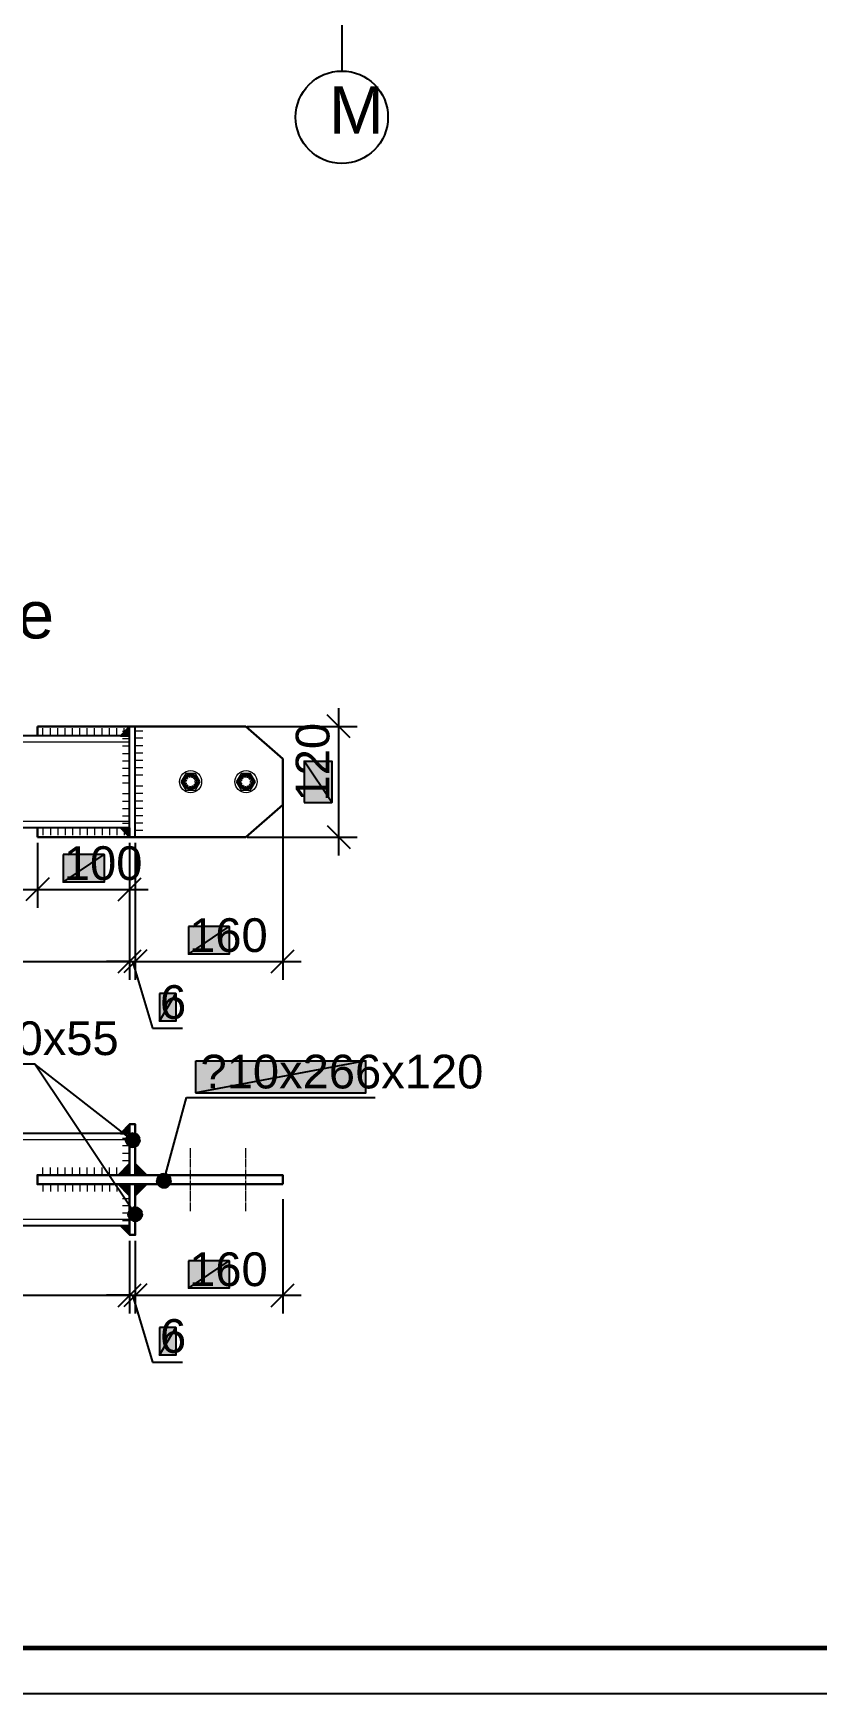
# Model space of a CAD drawing. Extents: x 8 to 21351, y 0 to 420.
# Drawn here: x 17432 to 17517, y 0.1 to 180.2 of the extents above; entities that cross this region are included whole.
import ezdxf

# ---------------------------------------------------------------- set-up
doc = ezdxf.new("R2010")
doc.units = 0
doc.styles.add('TEYPDFCAD_TEXT', font='arial.ttf')

msp = doc.modelspace()

# ---------------------------------------------------------------- hatches: boundary and pattern name
for points in [[(17442.48, 103.99), (17442.48, 105.01), (17441.49, 103.99)], [(17442.48, 94), (17442.48, 93.01), (17441.49, 94)], [(17442.48, 60.85), (17442.48, 61.85), (17441.49, 60.85)], [(17442.48, 56.35), (17442.48, 57.59), (17441.23, 56.35)], [(17443.1, 56.35), (17444.34, 56.35), (17443.1, 57.59)], [(17442.48, 55.35), (17442.48, 54.1), (17441.23, 55.35)], [(17443.1, 55.35), (17443.1, 54.1), (17444.34, 55.35)], [(17442.48, 50.84), (17442.48, 49.85), (17441.49, 50.84)]]:
    msp.add_hatch(color=7).paths.add_polyline_path(points)
at = {"true_color": 0xffffff}
h = msp.add_hatch(color=0, dxfattribs=at)
h.paths.add_polyline_path([(17461.41, 96.77), (17464.41, 96.77), (17461.41, 101.22)])
h.paths.add_polyline_path([(17464.41, 96.77), (17461.41, 101.22), (17464.41, 101.22)])
h = msp.add_hatch(color=0, dxfattribs=at)
h.paths.add_polyline_path([(17435.29, 91.1), (17435.29, 88.1), (17439.71, 91.1)])
h.paths.add_polyline_path([(17435.29, 88.1), (17439.71, 91.1), (17439.71, 88.1)])
h = msp.add_hatch(color=0, dxfattribs=at)
h.paths.add_polyline_path([(17448.87, 83.29), (17448.87, 80.29), (17453.3, 83.29)])
h.paths.add_polyline_path([(17448.87, 80.29), (17453.3, 83.29), (17453.3, 80.29)])
h = msp.add_hatch(color=0, dxfattribs=at)
h.paths.add_polyline_path([(17445.72, 76.03), (17445.72, 73.02), (17447.48, 76.03)])
h.paths.add_polyline_path([(17445.72, 73.02), (17447.48, 76.03), (17447.48, 73.02)])
h = msp.add_hatch(color=0, dxfattribs=at)
h.paths.add_polyline_path([(17449.68, 68.75), (17468.11, 68.75), (17449.68, 65.26)])
h.paths.add_polyline_path([(17468.11, 68.75), (17449.68, 65.26), (17468.11, 65.26)])
h = msp.add_hatch(color=7)
h.paths.add_polyline_path([(17442.12, 60.35), (17442.08, 60.11), (17442.84, 60.11)])
h.paths.add_polyline_path([(17442.08, 60.11), (17442.84, 60.11), (17442.12, 59.9)])
h.paths.add_polyline_path([(17442.84, 60.11), (17442.12, 59.9), (17442.23, 59.69)])
h = msp.add_hatch(color=7)
h.paths.add_polyline_path([(17442.61, 60.83), (17442.4, 60.73), (17442.84, 60.11)])
h.paths.add_polyline_path([(17442.4, 60.73), (17442.84, 60.11), (17442.23, 60.56)])
h.paths.add_polyline_path([(17442.84, 60.11), (17442.23, 60.56), (17442.12, 60.35)])
h = msp.add_hatch(color=7)
h.paths.add_polyline_path([(17442.23, 59.69), (17442.4, 59.52), (17442.84, 60.11)])
h.paths.add_polyline_path([(17442.4, 59.52), (17442.84, 60.11), (17442.61, 59.41)])
h.paths.add_polyline_path([(17442.84, 60.11), (17442.61, 59.41), (17442.84, 59.37)])
h = msp.add_hatch(color=7)
h.paths.add_polyline_path([(17443.29, 60.73), (17443.07, 60.83), (17442.84, 60.11)])
h.paths.add_polyline_path([(17443.07, 60.83), (17442.84, 60.11), (17442.84, 60.88)])
h.paths.add_polyline_path([(17442.84, 60.11), (17442.84, 60.88), (17442.61, 60.83)])
h = msp.add_hatch(color=7)
h.paths.add_polyline_path([(17443.58, 60.11), (17443.56, 60.35), (17442.84, 60.11)])
h.paths.add_polyline_path([(17443.56, 60.35), (17442.84, 60.11), (17443.46, 60.56)])
h.paths.add_polyline_path([(17442.84, 60.11), (17443.46, 60.56), (17443.29, 60.73)])
h = msp.add_hatch(color=7)
h.paths.add_polyline_path([(17442.84, 59.37), (17443.07, 59.41), (17442.84, 60.11)])
h.paths.add_polyline_path([(17443.07, 59.41), (17442.84, 60.11), (17443.29, 59.52)])
h.paths.add_polyline_path([(17442.84, 60.11), (17443.29, 59.52), (17443.46, 59.69)])
h = msp.add_hatch(color=7)
h.paths.add_polyline_path([(17443.46, 59.69), (17443.56, 59.9), (17442.84, 60.11)])
h.paths.add_polyline_path([(17443.56, 59.9), (17442.84, 60.11), (17443.58, 60.11)])
h = msp.add_hatch(color=7)
h.paths.add_polyline_path([(17445.49, 55.96), (17445.45, 55.73), (17446.21, 55.73)])
h.paths.add_polyline_path([(17445.45, 55.73), (17446.21, 55.73), (17445.49, 55.5)])
h.paths.add_polyline_path([(17446.21, 55.73), (17445.49, 55.5), (17445.59, 55.29)])
h = msp.add_hatch(color=7)
h.paths.add_polyline_path([(17445.97, 56.45), (17445.76, 56.35), (17446.21, 55.73)])
h.paths.add_polyline_path([(17445.76, 56.35), (17446.21, 55.73), (17445.59, 56.18)])
h.paths.add_polyline_path([(17446.21, 55.73), (17445.59, 56.18), (17445.49, 55.96)])
h = msp.add_hatch(color=7)
h.paths.add_polyline_path([(17446.63, 56.35), (17446.44, 56.45), (17446.21, 55.73)])
h.paths.add_polyline_path([(17446.44, 56.45), (17446.21, 55.73), (17446.21, 56.47)])
h.paths.add_polyline_path([(17446.21, 55.73), (17446.21, 56.47), (17445.97, 56.45)])
h = msp.add_hatch(color=7)
h.paths.add_polyline_path([(17446.95, 55.73), (17446.91, 55.96), (17446.21, 55.73)])
h.paths.add_polyline_path([(17446.91, 55.96), (17446.21, 55.73), (17446.8, 56.18)])
h.paths.add_polyline_path([(17446.21, 55.73), (17446.8, 56.18), (17446.63, 56.35)])
h = msp.add_hatch(color=7)
h.paths.add_polyline_path([(17445.59, 55.29), (17445.76, 55.12), (17446.21, 55.73)])
h.paths.add_polyline_path([(17445.76, 55.12), (17446.21, 55.73), (17445.97, 55.01)])
h.paths.add_polyline_path([(17446.21, 55.73), (17445.97, 55.01), (17446.21, 54.99)])
h = msp.add_hatch(color=7)
h.paths.add_polyline_path([(17446.21, 54.99), (17446.44, 55.01), (17446.21, 55.73)])
h.paths.add_polyline_path([(17446.44, 55.01), (17446.21, 55.73), (17446.63, 55.12)])
h.paths.add_polyline_path([(17446.21, 55.73), (17446.63, 55.12), (17446.8, 55.29)])
h = msp.add_hatch(color=7)
h.paths.add_polyline_path([(17446.8, 55.29), (17446.91, 55.5), (17446.21, 55.73)])
h.paths.add_polyline_path([(17446.91, 55.5), (17446.21, 55.73), (17446.95, 55.73)])
h = msp.add_hatch(color=7)
h.paths.add_polyline_path([(17442.38, 52.32), (17442.33, 52.09), (17443.1, 52.09)])
h.paths.add_polyline_path([(17442.33, 52.09), (17443.1, 52.09), (17442.38, 51.86)])
h.paths.add_polyline_path([(17443.1, 52.09), (17442.38, 51.86), (17442.48, 51.65)])
h = msp.add_hatch(color=7)
h.paths.add_polyline_path([(17442.86, 52.81), (17442.65, 52.7), (17443.1, 52.09)])
h.paths.add_polyline_path([(17442.65, 52.7), (17443.1, 52.09), (17442.48, 52.54)])
h.paths.add_polyline_path([(17443.1, 52.09), (17442.48, 52.54), (17442.38, 52.32)])
h = msp.add_hatch(color=7)
h.paths.add_polyline_path([(17443.54, 52.7), (17443.33, 52.81), (17443.1, 52.09)])
h.paths.add_polyline_path([(17443.33, 52.81), (17443.1, 52.09), (17443.1, 52.85)])
h.paths.add_polyline_path([(17443.1, 52.09), (17443.1, 52.85), (17442.86, 52.81)])
h = msp.add_hatch(color=7)
h.paths.add_polyline_path([(17443.84, 52.09), (17443.82, 52.32), (17443.1, 52.09)])
h.paths.add_polyline_path([(17443.82, 52.32), (17443.1, 52.09), (17443.69, 52.54)])
h.paths.add_polyline_path([(17443.1, 52.09), (17443.69, 52.54), (17443.54, 52.7)])
h = msp.add_hatch(color=7)
h.paths.add_polyline_path([(17442.48, 51.65), (17442.65, 51.5), (17443.1, 52.09)])
h.paths.add_polyline_path([(17442.65, 51.5), (17443.1, 52.09), (17442.86, 51.37)])
h.paths.add_polyline_path([(17443.1, 52.09), (17442.86, 51.37), (17443.1, 51.35)])
h = msp.add_hatch(color=7)
h.paths.add_polyline_path([(17443.1, 51.35), (17443.33, 51.37), (17443.1, 52.09)])
h.paths.add_polyline_path([(17443.33, 51.37), (17443.1, 52.09), (17443.54, 51.5)])
h.paths.add_polyline_path([(17443.1, 52.09), (17443.54, 51.5), (17443.69, 51.65)])
h = msp.add_hatch(color=7)
h.paths.add_polyline_path([(17443.69, 51.65), (17443.82, 51.86), (17443.1, 52.09)])
h.paths.add_polyline_path([(17443.82, 51.86), (17443.1, 52.09), (17443.84, 52.09)])
h = msp.add_hatch(color=0, dxfattribs=at)
h.paths.add_polyline_path([(17448.87, 47.05), (17448.87, 44.07), (17453.3, 47.05)])
h.paths.add_polyline_path([(17448.87, 44.07), (17453.3, 47.05), (17453.3, 44.07)])
h = msp.add_hatch(color=0, dxfattribs=at)
h.paths.add_polyline_path([(17445.72, 39.81), (17445.72, 36.81), (17447.48, 39.81)])
h.paths.add_polyline_path([(17445.72, 36.81), (17447.48, 39.81), (17447.48, 36.81)])

# ---------------------------------------------------------------- linework, layer by layer
at = {"color": 7, "lineweight": 25}
for p, q in [((17465.49, 181.06), (17465.49, 176.06)), ((17465.15, 107), (17465.15, 91)), ((17442.48, 93.01), (17442.48, 105.01)), ((17443.1, 93.01), (17443.1, 105.01)), ((17455.22, 105.01), (17467.16, 105.01)), ((17466.4, 103.76), (17463.9, 106.26)), ((17459.1, 96.88), (17459.1, 77.53)), ((17463.9, 94.26), (17466.4, 91.76)), ((17432.49, 92.37), (17432.49, 85.34)), ((17442.48, 92.37), (17442.48, 85.34)), ((17442.48, 92.37), (17442.48, 77.53)), ((17442.48, 92.37), (17442.48, 77.53)), ((17443.1, 92.37), (17443.1, 77.53)), ((17443.1, 92.37), (17443.1, 77.53)), ((17455.22, 93.01), (17467.16, 93.01)), ((17433.74, 88.58), (17431.24, 86.08)), ((17441.23, 86.08), (17443.75, 88.58)), ((17430.48, 87.33), (17444.49, 87.33)), ((17342.24, 79.52), (17444.49, 79.52)), ((17442.48, 79.52), (17439.98, 79.52)), ((17441.09, 79.52), (17461.09, 79.52)), ((17441.23, 78.27), (17443.75, 80.77)), ((17441.23, 78.27), (17443.75, 80.77)), ((17444.34, 80.77), (17441.85, 78.27)), ((17444.34, 80.77), (17441.85, 78.27)), ((17442.48, 79.52), (17443.1, 79.52)), ((17442.8, 79.52), (17444.96, 72.28)), ((17443.1, 79.52), (17445.59, 79.52)), ((17457.85, 78.27), (17460.35, 80.77)), ((17444.96, 72.28), (17448.22, 72.28)), ((17432.2, 68.37), (17414.8, 68.37)), ((17443.1, 52.09), (17432.2, 68.37)), ((17442.84, 60.11), (17432.2, 68.37)), ((17446.21, 55.73), (17448.66, 64.75)), ((17448.66, 64.75), (17469.11, 64.75)), ((17442.48, 60.85), (17395.09, 60.83)), ((17459.1, 53.72), (17459.1, 41.32)), ((17442.48, 50.84), (17395.09, 50.84)), ((17442.48, 49.21), (17442.48, 41.32)), ((17442.48, 49.21), (17442.48, 41.32)), ((17443.1, 49.21), (17443.1, 41.32)), ((17443.1, 49.21), (17443.1, 41.32)), ((17342.24, 43.31), (17444.49, 43.31)), ((17442.48, 43.31), (17439.98, 43.31)), ((17441.09, 43.31), (17461.09, 43.31)), ((17441.23, 42.06), (17443.75, 44.56)), ((17441.23, 42.06), (17443.75, 44.56)), ((17444.34, 44.56), (17441.85, 42.06)), ((17444.34, 44.56), (17441.85, 42.06)), ((17442.48, 43.31), (17443.1, 43.31)), ((17442.8, 43.31), (17444.96, 36.05)), ((17443.1, 43.31), (17445.59, 43.31)), ((17457.85, 42.06), (17460.35, 44.56)), ((17444.96, 36.05), (17448.22, 36.05))]:
    msp.add_line(p, q, dxfattribs=at)
at = {"color": 7, "lineweight": 30}
for p, q in [((17432.49, 103.99), (17432.49, 105.01)), ((17432.49, 105.01), (17455.1, 105.01)), ((17455.1, 105.01), (17459.1, 101.49)), ((17459.1, 101.49), (17459.1, 96.5)), ((17459.1, 96.5), (17455.1, 93.01)), ((17432.49, 93.01), (17432.49, 94)), ((17455.1, 93.01), (17432.49, 93.01))]:
    msp.add_line(p, q, dxfattribs=at)
at = {"color": 7, "lineweight": 5}
for p, q in [((17433.08, 103.99), (17433.08, 104.8)), ((17433.89, 103.99), (17433.89, 104.8)), ((17434.69, 103.99), (17434.69, 104.8)), ((17435.5, 103.99), (17435.5, 104.8)), ((17436.28, 103.99), (17436.28, 104.8)), ((17437.08, 103.99), (17437.08, 104.8)), ((17437.89, 103.99), (17437.89, 104.8)), ((17438.69, 103.99), (17438.69, 104.8)), ((17439.5, 103.99), (17439.5, 104.8)), ((17440.3, 103.99), (17440.3, 104.8)), ((17441.09, 103.99), (17441.09, 104.8)), ((17441.89, 103.99), (17441.89, 104.8)), ((17442.48, 98.3), (17442.48, 105.01)), ((17442.48, 98.3), (17442.48, 105.01)), ((17443.1, 99.29), (17443.1, 105.01)), ((17443.1, 104.54), (17443.9, 104.54)), ((17432.49, 103.99), (17442.48, 103.99)), ((17442.48, 104.46), (17441.7, 104.46)), ((17442.48, 104.46), (17441.7, 104.46)), ((17442.48, 103.65), (17441.7, 103.65)), ((17442.48, 103.65), (17441.7, 103.65)), ((17442.48, 102.85), (17441.7, 102.85)), ((17442.48, 102.85), (17441.7, 102.85)), ((17443.1, 103.76), (17443.9, 103.76)), ((17443.1, 102.95), (17443.9, 102.95)), ((17442.48, 102.04), (17441.7, 102.04)), ((17442.48, 102.04), (17441.7, 102.04)), ((17442.48, 101.24), (17441.7, 101.24)), ((17442.48, 101.24), (17441.7, 101.24)), ((17443.1, 102.15), (17443.9, 102.15)), ((17443.1, 101.35), (17443.9, 101.35)), ((17442.48, 100.46), (17441.7, 100.46)), ((17442.48, 100.46), (17441.7, 100.46)), ((17442.48, 99.65), (17441.7, 99.65)), ((17442.48, 99.65), (17441.7, 99.65)), ((17443.1, 100.54), (17443.9, 100.54)), ((17443.1, 99.76), (17443.9, 99.76)), ((17443.1, 93.01), (17443.1, 99.29)), ((17442.48, 98.85), (17441.7, 98.85)), ((17442.48, 98.85), (17441.7, 98.85)), ((17442.48, 97.68), (17441.7, 97.68)), ((17442.48, 97.68), (17441.7, 97.68)), ((17442.48, 93.05), (17442.48, 98.3)), ((17442.48, 93.05), (17442.48, 98.3)), ((17443.1, 98.55), (17443.9, 98.55)), ((17443.1, 97.75), (17443.9, 97.75)), ((17442.48, 96.88), (17441.7, 96.88)), ((17442.48, 96.88), (17441.7, 96.88)), ((17442.48, 96.08), (17441.7, 96.08)), ((17442.48, 96.08), (17441.7, 96.08)), ((17443.1, 96.94), (17443.9, 96.94)), ((17443.1, 96.14), (17443.9, 96.14)), ((17432.49, 94), (17442.48, 94)), ((17433.08, 94), (17433.08, 93.2)), ((17433.89, 94), (17433.89, 93.2)), ((17434.69, 94), (17434.69, 93.2)), ((17435.5, 94), (17435.5, 93.2)), ((17436.28, 94), (17436.28, 93.2)), ((17437.08, 94), (17437.08, 93.2)), ((17437.89, 94), (17437.89, 93.2)), ((17438.69, 94), (17438.69, 93.2)), ((17439.5, 94), (17439.5, 93.2)), ((17440.3, 94), (17440.3, 93.2)), ((17441.09, 94), (17441.09, 93.2)), ((17442.48, 95.27), (17441.7, 95.27)), ((17442.48, 95.27), (17441.7, 95.27)), ((17442.48, 94.47), (17441.7, 94.47)), ((17442.48, 94.47), (17441.7, 94.47)), ((17442.48, 93.68), (17441.7, 93.68)), ((17442.48, 93.68), (17441.7, 93.68)), ((17441.89, 94), (17441.89, 93.2)), ((17443.1, 95.36), (17443.9, 95.36)), ((17443.1, 94.55), (17443.9, 94.55)), ((17443.1, 93.75), (17443.9, 93.75)), ((17442.48, 56.35), (17442.48, 61.85)), ((17442.48, 61.09), (17441.7, 61.09)), ((17442.48, 60.3), (17441.7, 60.3)), ((17442.48, 59.5), (17441.7, 59.5)), ((17442.48, 58.7), (17441.7, 58.7)), ((17442.48, 57.89), (17441.7, 57.89)), ((17449.09, 58.34), (17449.09, 59.27)), ((17449.09, 58.23), (17449.09, 58.27)), ((17449.09, 57.15), (17449.09, 58.14)), ((17455.1, 58.34), (17455.1, 59.27)), ((17455.1, 58.23), (17455.1, 58.27)), ((17455.1, 57.15), (17455.1, 58.14)), ((17442.48, 56.35), (17432.49, 56.35)), ((17433.08, 56.35), (17433.08, 57.15)), ((17433.89, 56.35), (17433.89, 57.15)), ((17434.69, 56.35), (17434.69, 57.15)), ((17435.5, 56.35), (17435.5, 57.15)), ((17436.28, 56.35), (17436.28, 57.15)), ((17437.08, 56.35), (17437.08, 57.15)), ((17437.89, 56.35), (17437.89, 57.15)), ((17438.69, 56.35), (17438.69, 57.15)), ((17439.5, 56.35), (17439.5, 57.15)), ((17440.3, 56.35), (17440.3, 57.15)), ((17441.09, 56.35), (17441.09, 57.15)), ((17442.48, 57.59), (17441.23, 56.35)), ((17441.23, 56.35), (17442.48, 56.35)), ((17442.48, 56.35), (17442.48, 57.59)), ((17449.09, 57.02), (17449.09, 57.07)), ((17449.09, 55.94), (17449.09, 56.94)), ((17449.09, 55.82), (17449.09, 55.88)), ((17455.1, 57.02), (17455.1, 57.07)), ((17455.1, 55.94), (17455.1, 56.94)), ((17455.1, 55.82), (17455.1, 55.88)), ((17432.49, 55.35), (17442.48, 55.35)), ((17433.08, 55.35), (17433.08, 54.55)), ((17433.89, 55.35), (17433.89, 54.55)), ((17434.69, 55.35), (17434.69, 54.55)), ((17435.5, 55.35), (17435.5, 54.55)), ((17436.28, 55.35), (17436.28, 54.55)), ((17437.08, 55.35), (17437.08, 54.55)), ((17437.89, 55.35), (17437.89, 54.55)), ((17438.69, 55.35), (17438.69, 54.55)), ((17439.5, 55.35), (17439.5, 54.55)), ((17440.3, 55.35), (17440.3, 54.55)), ((17441.09, 55.35), (17441.09, 54.55)), ((17442.48, 55.35), (17442.48, 49.85)), ((17449.09, 54.74), (17449.09, 55.75)), ((17449.09, 54.61), (17449.09, 54.67)), ((17449.09, 53.55), (17449.09, 54.55)), ((17455.1, 54.74), (17455.1, 55.75)), ((17455.1, 54.61), (17455.1, 54.67)), ((17455.1, 53.55), (17455.1, 54.55)), ((17442.48, 53.78), (17441.7, 53.78)), ((17442.48, 53), (17441.7, 53)), ((17449.09, 53.42), (17449.09, 53.47)), ((17449.09, 52.43), (17449.09, 53.34)), ((17455.1, 53.42), (17455.1, 53.47)), ((17455.1, 52.43), (17455.1, 53.34)), ((17442.48, 52.2), (17441.7, 52.2)), ((17442.48, 51.39), (17441.7, 51.39)), ((17442.48, 50.59), (17441.7, 50.59))]:
    msp.add_line(p, q, dxfattribs=at)
at = {"lineweight": 25}
for p, q in [((17442.48, 103.99), (17395.09, 103.99)), ((17442.48, 94), (17395.09, 94)), ((17707.13, 0.08), (17287.18, 0.08))]:
    msp.add_line(p, q, dxfattribs=at)
at = {"lineweight": 20}
for p, q in [((17442.48, 103.29), (17395.09, 103.29)), ((17442.48, 94.7), (17395.09, 94.7))]:
    msp.add_line(p, q, dxfattribs=at)
at = {"color": 7, "lineweight": 9}
for p, q in [((17448.49, 99.06), (17448.49, 99.02)), ((17448.49, 99.06), (17448.49, 99.02)), ((17448.49, 99.06), (17448.49, 99.02)), ((17448.56, 99.25), (17448.51, 99.17)), ((17448.56, 99.25), (17448.51, 99.17)), ((17448.56, 99.25), (17448.51, 99.17)), ((17448.6, 99.34), (17448.56, 99.25)), ((17448.6, 99.34), (17448.56, 99.25)), ((17448.6, 99.34), (17448.56, 99.25)), ((17448.6, 99.12), (17448.58, 99.02)), ((17448.6, 99.12), (17448.58, 99.02)), ((17448.6, 99.12), (17448.58, 99.02)), ((17448.64, 99.21), (17448.6, 99.12)), ((17448.64, 99.21), (17448.6, 99.12)), ((17448.64, 99.21), (17448.6, 99.12)), ((17448.68, 99.44), (17448.66, 99.42)), ((17448.68, 99.44), (17448.66, 99.42)), ((17448.68, 99.44), (17448.66, 99.42)), ((17448.77, 99.5), (17448.68, 99.44)), ((17448.77, 99.5), (17448.68, 99.44)), ((17448.77, 99.5), (17448.68, 99.44)), ((17448.75, 99.36), (17448.68, 99.29)), ((17448.75, 99.36), (17448.68, 99.29)), ((17448.75, 99.36), (17448.68, 99.29)), ((17448.81, 99.42), (17448.75, 99.36)), ((17448.81, 99.42), (17448.75, 99.36)), ((17448.81, 99.42), (17448.75, 99.36)), ((17448.81, 99.53), (17448.77, 99.5)), ((17448.81, 99.53), (17448.77, 99.5)), ((17448.81, 99.53), (17448.77, 99.5)), ((17448.98, 99.59), (17448.9, 99.57)), ((17448.98, 99.59), (17448.9, 99.57)), ((17448.98, 99.59), (17448.9, 99.57)), ((17449, 99.5), (17448.9, 99.46)), ((17449, 99.5), (17448.9, 99.46)), ((17449, 99.5), (17448.9, 99.46)), ((17449.09, 99.59), (17448.98, 99.59)), ((17449.09, 99.59), (17448.98, 99.59)), ((17449.09, 99.59), (17448.98, 99.59)), ((17449.09, 99.5), (17449, 99.5)), ((17449.09, 99.5), (17449, 99.5)), ((17449.09, 99.5), (17449, 99.5)), ((17449.21, 99.59), (17449.19, 99.59)), ((17449.21, 99.59), (17449.19, 99.59)), ((17449.21, 99.59), (17449.19, 99.59)), ((17449.28, 99.46), (17449.19, 99.5)), ((17449.28, 99.46), (17449.19, 99.5)), ((17449.28, 99.46), (17449.19, 99.5)), ((17449.32, 99.55), (17449.21, 99.59)), ((17449.32, 99.55), (17449.21, 99.59)), ((17449.32, 99.55), (17449.21, 99.59)), ((17449.36, 99.42), (17449.28, 99.46)), ((17449.36, 99.42), (17449.28, 99.46)), ((17449.36, 99.42), (17449.28, 99.46)), ((17449.36, 99.53), (17449.32, 99.55)), ((17449.36, 99.53), (17449.32, 99.55)), ((17449.36, 99.53), (17449.32, 99.55)), ((17449.51, 99.44), (17449.45, 99.48)), ((17449.51, 99.44), (17449.45, 99.48)), ((17449.51, 99.44), (17449.45, 99.48)), ((17449.45, 99.36), (17449.45, 99.38)), ((17449.45, 99.36), (17449.45, 99.38)), ((17449.45, 99.36), (17449.45, 99.38)), ((17449.51, 99.29), (17449.45, 99.36)), ((17449.51, 99.29), (17449.45, 99.36)), ((17449.51, 99.29), (17449.45, 99.36)), ((17449.57, 99.36), (17449.51, 99.44)), ((17449.57, 99.36), (17449.51, 99.44)), ((17449.57, 99.36), (17449.51, 99.44)), ((17449.55, 99.21), (17449.51, 99.29)), ((17449.55, 99.21), (17449.51, 99.29)), ((17449.55, 99.21), (17449.51, 99.29)), ((17449.57, 99.34), (17449.57, 99.36)), ((17449.57, 99.34), (17449.57, 99.36)), ((17449.57, 99.34), (17449.57, 99.36)), ((17449.59, 99.12), (17449.57, 99.12)), ((17449.59, 99.12), (17449.57, 99.12)), ((17449.59, 99.12), (17449.57, 99.12)), ((17449.59, 99.02), (17449.59, 99.12)), ((17449.59, 99.02), (17449.59, 99.12)), ((17449.59, 99.02), (17449.59, 99.12)), ((17449.68, 99.14), (17449.64, 99.25)), ((17449.68, 99.14), (17449.64, 99.25)), ((17449.68, 99.14), (17449.64, 99.25)), ((17449.68, 99.08), (17449.68, 99.14)), ((17449.68, 99.08), (17449.68, 99.14)), ((17449.68, 99.08), (17449.68, 99.14)), ((17454.5, 99.06), (17454.48, 99.02)), ((17454.5, 99.06), (17454.48, 99.02)), ((17454.5, 99.06), (17454.48, 99.02)), ((17454.55, 99.25), (17454.53, 99.17)), ((17454.55, 99.25), (17454.53, 99.17)), ((17454.55, 99.25), (17454.53, 99.17)), ((17454.59, 99.34), (17454.55, 99.25)), ((17454.59, 99.34), (17454.55, 99.25)), ((17454.59, 99.34), (17454.55, 99.25)), ((17454.61, 99.12), (17454.59, 99.02)), ((17454.61, 99.12), (17454.59, 99.02)), ((17454.61, 99.12), (17454.59, 99.02)), ((17454.63, 99.21), (17454.61, 99.12)), ((17454.63, 99.21), (17454.61, 99.12)), ((17454.63, 99.21), (17454.61, 99.12)), ((17454.67, 99.44), (17454.65, 99.42)), ((17454.67, 99.44), (17454.65, 99.42)), ((17454.67, 99.44), (17454.65, 99.42)), ((17454.76, 99.5), (17454.67, 99.44)), ((17454.76, 99.5), (17454.67, 99.44)), ((17454.76, 99.5), (17454.67, 99.44)), ((17454.74, 99.36), (17454.67, 99.29)), ((17454.74, 99.36), (17454.67, 99.29)), ((17454.74, 99.36), (17454.67, 99.29)), ((17454.82, 99.42), (17454.74, 99.36)), ((17454.82, 99.42), (17454.74, 99.36)), ((17454.82, 99.42), (17454.74, 99.36)), ((17454.82, 99.53), (17454.76, 99.5)), ((17454.82, 99.53), (17454.76, 99.5)), ((17454.82, 99.53), (17454.76, 99.5)), ((17454.97, 99.59), (17454.91, 99.57)), ((17454.97, 99.59), (17454.91, 99.57)), ((17454.97, 99.59), (17454.91, 99.57)), ((17454.99, 99.5), (17454.91, 99.46)), ((17454.99, 99.5), (17454.91, 99.46)), ((17454.99, 99.5), (17454.91, 99.46)), ((17455.1, 99.59), (17454.97, 99.59)), ((17455.1, 99.59), (17454.97, 99.59)), ((17455.1, 99.59), (17454.97, 99.59)), ((17455.1, 99.5), (17454.99, 99.5)), ((17455.1, 99.5), (17454.99, 99.5)), ((17455.1, 99.5), (17454.99, 99.5)), ((17455.2, 99.59), (17455.18, 99.59)), ((17455.2, 99.59), (17455.18, 99.59)), ((17455.2, 99.59), (17455.18, 99.59)), ((17455.29, 99.46), (17455.18, 99.5)), ((17455.29, 99.46), (17455.18, 99.5)), ((17455.29, 99.46), (17455.18, 99.5)), ((17455.31, 99.55), (17455.2, 99.59)), ((17455.31, 99.55), (17455.2, 99.59)), ((17455.31, 99.55), (17455.2, 99.59)), ((17455.37, 99.42), (17455.29, 99.46)), ((17455.37, 99.42), (17455.29, 99.46)), ((17455.37, 99.42), (17455.29, 99.46)), ((17455.37, 99.53), (17455.31, 99.55)), ((17455.37, 99.53), (17455.31, 99.55)), ((17455.37, 99.53), (17455.31, 99.55)), ((17455.44, 99.36), (17455.44, 99.38)), ((17455.44, 99.36), (17455.44, 99.38)), ((17455.44, 99.36), (17455.44, 99.38)), ((17455.5, 99.29), (17455.44, 99.36)), ((17455.5, 99.29), (17455.44, 99.36)), ((17455.5, 99.29), (17455.44, 99.36)), ((17455.5, 99.44), (17455.46, 99.48)), ((17455.5, 99.44), (17455.46, 99.48)), ((17455.5, 99.44), (17455.46, 99.48)), ((17455.58, 99.36), (17455.5, 99.44)), ((17455.58, 99.36), (17455.5, 99.44)), ((17455.58, 99.36), (17455.5, 99.44)), ((17455.54, 99.21), (17455.5, 99.29)), ((17455.54, 99.21), (17455.5, 99.29)), ((17455.54, 99.21), (17455.5, 99.29)), ((17455.58, 99.34), (17455.58, 99.36)), ((17455.58, 99.34), (17455.58, 99.36)), ((17455.58, 99.34), (17455.58, 99.36)), ((17455.61, 99.02), (17455.58, 99.12)), ((17455.61, 99.02), (17455.58, 99.12)), ((17455.61, 99.02), (17455.58, 99.12)), ((17455.65, 99.25), (17455.63, 99.25)), ((17455.65, 99.25), (17455.63, 99.25)), ((17455.65, 99.25), (17455.63, 99.25)), ((17455.67, 99.14), (17455.65, 99.25)), ((17455.67, 99.14), (17455.65, 99.25)), ((17455.67, 99.14), (17455.65, 99.25)), ((17455.69, 99.08), (17455.67, 99.14)), ((17455.69, 99.08), (17455.67, 99.14)), ((17455.69, 99.08), (17455.67, 99.14)), ((17448.49, 99.02), (17448.49, 98.91)), ((17448.49, 99.02), (17448.49, 98.91)), ((17448.49, 99.02), (17448.49, 98.91)), ((17448.49, 98.91), (17448.51, 98.87)), ((17448.49, 98.91), (17448.51, 98.87)), ((17448.49, 98.91), (17448.51, 98.87)), ((17448.54, 98.78), (17448.58, 98.7)), ((17448.54, 98.78), (17448.58, 98.7)), ((17448.54, 98.78), (17448.58, 98.7)), ((17448.58, 98.7), (17448.62, 98.62)), ((17448.58, 98.7), (17448.62, 98.62)), ((17448.58, 98.7), (17448.62, 98.62)), ((17448.6, 98.93), (17448.62, 98.83)), ((17448.6, 98.93), (17448.62, 98.83)), ((17448.6, 98.93), (17448.62, 98.83)), ((17448.62, 98.83), (17448.66, 98.74)), ((17448.62, 98.83), (17448.66, 98.74)), ((17448.62, 98.83), (17448.66, 98.74)), ((17448.71, 98.66), (17448.79, 98.59)), ((17448.71, 98.66), (17448.79, 98.59)), ((17448.71, 98.66), (17448.79, 98.59)), ((17448.71, 98.55), (17448.73, 98.53)), ((17448.71, 98.55), (17448.73, 98.53)), ((17448.71, 98.55), (17448.73, 98.53)), ((17448.73, 98.53), (17448.81, 98.47)), ((17448.73, 98.53), (17448.81, 98.47)), ((17448.73, 98.53), (17448.81, 98.47)), ((17448.79, 98.59), (17448.85, 98.55)), ((17448.79, 98.59), (17448.85, 98.55)), ((17448.79, 98.59), (17448.85, 98.55)), ((17448.81, 98.47), (17448.85, 98.45)), ((17448.81, 98.47), (17448.85, 98.45)), ((17448.81, 98.47), (17448.85, 98.45)), ((17448.96, 98.51), (17449.04, 98.49)), ((17448.96, 98.51), (17449.04, 98.49)), ((17448.96, 98.51), (17449.04, 98.49)), ((17448.96, 98.42), (17449.04, 98.4)), ((17448.96, 98.42), (17449.04, 98.4)), ((17448.96, 98.42), (17449.04, 98.4)), ((17449.04, 98.49), (17449.15, 98.49)), ((17449.04, 98.49), (17449.15, 98.49)), ((17449.04, 98.49), (17449.15, 98.49)), ((17449.04, 98.4), (17449.15, 98.4)), ((17449.04, 98.4), (17449.15, 98.4)), ((17449.04, 98.4), (17449.15, 98.4)), ((17449.23, 98.51), (17449.32, 98.55)), ((17449.23, 98.51), (17449.32, 98.55)), ((17449.23, 98.51), (17449.32, 98.55)), ((17449.23, 98.42), (17449.26, 98.42)), ((17449.23, 98.42), (17449.26, 98.42)), ((17449.23, 98.42), (17449.26, 98.42)), ((17449.26, 98.42), (17449.36, 98.47)), ((17449.26, 98.42), (17449.36, 98.47)), ((17449.26, 98.42), (17449.36, 98.47)), ((17449.32, 98.55), (17449.4, 98.59)), ((17449.32, 98.55), (17449.4, 98.59)), ((17449.32, 98.55), (17449.4, 98.59)), ((17449.36, 98.47), (17449.42, 98.49)), ((17449.36, 98.47), (17449.42, 98.49)), ((17449.36, 98.47), (17449.42, 98.49)), ((17449.47, 98.68), (17449.53, 98.74)), ((17449.47, 98.68), (17449.53, 98.74)), ((17449.47, 98.68), (17449.53, 98.74)), ((17449.49, 98.55), (17449.55, 98.62)), ((17449.49, 98.55), (17449.55, 98.62)), ((17449.49, 98.55), (17449.55, 98.62)), ((17449.53, 98.74), (17449.57, 98.83)), ((17449.53, 98.74), (17449.57, 98.83)), ((17449.53, 98.74), (17449.57, 98.83)), ((17449.55, 98.62), (17449.62, 98.7)), ((17449.55, 98.62), (17449.62, 98.7)), ((17449.55, 98.62), (17449.62, 98.7)), ((17449.59, 98.93), (17449.59, 99.02)), ((17449.59, 98.93), (17449.59, 99.02)), ((17449.59, 98.93), (17449.59, 99.02)), ((17449.66, 98.81), (17449.68, 98.91)), ((17449.66, 98.81), (17449.68, 98.91)), ((17449.66, 98.81), (17449.68, 98.91)), ((17449.66, 98.78), (17449.66, 98.81)), ((17449.66, 98.78), (17449.66, 98.81)), ((17449.66, 98.78), (17449.66, 98.81)), ((17449.68, 98.91), (17449.7, 98.98)), ((17449.68, 98.91), (17449.7, 98.98)), ((17449.68, 98.91), (17449.7, 98.98)), ((17454.48, 99.02), (17454.5, 98.91)), ((17454.48, 99.02), (17454.5, 98.91)), ((17454.48, 99.02), (17454.5, 98.91)), ((17454.5, 98.91), (17454.5, 98.87)), ((17454.5, 98.91), (17454.5, 98.87)), ((17454.5, 98.91), (17454.5, 98.87)), ((17454.53, 98.78), (17454.57, 98.7)), ((17454.53, 98.78), (17454.57, 98.7)), ((17454.53, 98.78), (17454.57, 98.7)), ((17454.57, 98.7), (17454.63, 98.62)), ((17454.57, 98.7), (17454.63, 98.62)), ((17454.57, 98.7), (17454.63, 98.62)), ((17454.59, 98.93), (17454.61, 98.83)), ((17454.59, 98.93), (17454.61, 98.83)), ((17454.59, 98.93), (17454.61, 98.83)), ((17454.61, 98.83), (17454.65, 98.74)), ((17454.61, 98.83), (17454.65, 98.74)), ((17454.61, 98.83), (17454.65, 98.74)), ((17454.7, 98.55), (17454.72, 98.53)), ((17454.7, 98.55), (17454.72, 98.53)), ((17454.7, 98.55), (17454.72, 98.53)), ((17454.72, 98.66), (17454.78, 98.59)), ((17454.72, 98.66), (17454.78, 98.59)), ((17454.72, 98.66), (17454.78, 98.59)), ((17454.72, 98.53), (17454.82, 98.47)), ((17454.72, 98.53), (17454.82, 98.47)), ((17454.72, 98.53), (17454.82, 98.47)), ((17454.78, 98.59), (17454.86, 98.55)), ((17454.78, 98.59), (17454.86, 98.55)), ((17454.78, 98.59), (17454.86, 98.55)), ((17454.82, 98.47), (17454.86, 98.45)), ((17454.82, 98.47), (17454.86, 98.45)), ((17454.82, 98.47), (17454.86, 98.45)), ((17454.95, 98.51), (17455.06, 98.49)), ((17454.95, 98.51), (17455.06, 98.49)), ((17454.95, 98.51), (17455.06, 98.49)), ((17454.95, 98.42), (17455.03, 98.4)), ((17454.95, 98.42), (17455.03, 98.4)), ((17454.95, 98.42), (17455.03, 98.4)), ((17455.03, 98.4), (17455.14, 98.4)), ((17455.03, 98.4), (17455.14, 98.4)), ((17455.03, 98.4), (17455.14, 98.4)), ((17455.06, 98.49), (17455.14, 98.49)), ((17455.06, 98.49), (17455.14, 98.49)), ((17455.06, 98.49), (17455.14, 98.49)), ((17455.25, 98.51), (17455.33, 98.55)), ((17455.25, 98.51), (17455.33, 98.55)), ((17455.25, 98.51), (17455.33, 98.55)), ((17455.25, 98.42), (17455.27, 98.42)), ((17455.25, 98.42), (17455.27, 98.42)), ((17455.25, 98.42), (17455.27, 98.42)), ((17455.27, 98.42), (17455.37, 98.47)), ((17455.27, 98.42), (17455.37, 98.47)), ((17455.27, 98.42), (17455.37, 98.47)), ((17455.33, 98.55), (17455.41, 98.59)), ((17455.33, 98.55), (17455.41, 98.59)), ((17455.33, 98.55), (17455.41, 98.59)), ((17455.37, 98.47), (17455.41, 98.49)), ((17455.37, 98.47), (17455.41, 98.49)), ((17455.37, 98.47), (17455.41, 98.49)), ((17455.48, 98.68), (17455.52, 98.74)), ((17455.48, 98.68), (17455.52, 98.74)), ((17455.48, 98.68), (17455.52, 98.74)), ((17455.5, 98.55), (17455.54, 98.62)), ((17455.5, 98.55), (17455.54, 98.62)), ((17455.5, 98.55), (17455.54, 98.62)), ((17455.52, 98.74), (17455.56, 98.83)), ((17455.52, 98.74), (17455.56, 98.83)), ((17455.52, 98.74), (17455.56, 98.83)), ((17455.54, 98.62), (17455.61, 98.7)), ((17455.54, 98.62), (17455.61, 98.7)), ((17455.54, 98.62), (17455.61, 98.7)), ((17455.58, 98.93), (17455.61, 99.02)), ((17455.58, 98.93), (17455.61, 99.02)), ((17455.58, 98.93), (17455.61, 99.02)), ((17455.65, 98.78), (17455.67, 98.81)), ((17455.65, 98.78), (17455.67, 98.81)), ((17455.65, 98.78), (17455.67, 98.81)), ((17455.67, 98.81), (17455.69, 98.91)), ((17455.67, 98.81), (17455.69, 98.91)), ((17455.67, 98.81), (17455.69, 98.91)), ((17455.69, 98.91), (17455.69, 98.98)), ((17455.69, 98.91), (17455.69, 98.98)), ((17455.69, 98.91), (17455.69, 98.98))]:
    msp.add_line(p, q, dxfattribs=at)
at = {"color": 0, "lineweight": 0, "true_color": 0xffffff}
msp.add_line((17449.68, 65.26), (17468.11, 65.26), dxfattribs=at)
at = {"color": 7, "lineweight": 20}
for p, q in [((17442.48, 60.16), (17395.09, 60.16)), ((17442.48, 51.54), (17395.09, 51.54))]:
    msp.add_line(p, q, dxfattribs=at)
at = {"lineweight": 60}
msp.add_lwpolyline([(17307.18, 5.08), (17702.18, 5.08), (17702.18, 292.06), (17307.18, 292.06)], close=True, dxfattribs=at)
at = {"color": 7}
for points in [[(17442.48, 103.99), (17442.48, 105.01), (17441.49, 103.99)], [(17442.48, 94), (17442.48, 93.01), (17441.49, 94)], [(17442.48, 60.85), (17442.48, 61.85), (17441.49, 60.85)], [(17442.12, 60.35), (17442.08, 60.11), (17442.84, 60.11)], [(17442.08, 60.11), (17442.84, 60.11), (17442.12, 59.9)], [(17442.84, 60.11), (17442.23, 60.56), (17442.12, 60.35)], [(17442.84, 60.11), (17442.12, 59.9), (17442.23, 59.69)], [(17442.4, 60.73), (17442.84, 60.11), (17442.23, 60.56)], [(17442.23, 59.69), (17442.4, 59.52), (17442.84, 60.11)], [(17442.61, 60.83), (17442.4, 60.73), (17442.84, 60.11)], [(17442.4, 59.52), (17442.84, 60.11), (17442.61, 59.41)], [(17442.84, 60.11), (17442.84, 60.88), (17442.61, 60.83)], [(17442.84, 60.11), (17442.61, 59.41), (17442.84, 59.37)], [(17443.07, 60.83), (17442.84, 60.11), (17442.84, 60.88)], [(17443.29, 60.73), (17443.07, 60.83), (17442.84, 60.11)], [(17442.84, 60.11), (17443.46, 60.56), (17443.29, 60.73)], [(17443.56, 60.35), (17442.84, 60.11), (17443.46, 60.56)], [(17443.58, 60.11), (17443.56, 60.35), (17442.84, 60.11)], [(17442.84, 59.37), (17443.07, 59.41), (17442.84, 60.11)], [(17443.07, 59.41), (17442.84, 60.11), (17443.29, 59.52)], [(17442.84, 60.11), (17443.29, 59.52), (17443.46, 59.69)], [(17443.46, 59.69), (17443.56, 59.9), (17442.84, 60.11)], [(17443.56, 59.9), (17442.84, 60.11), (17443.58, 60.11)], [(17442.48, 56.35), (17442.48, 57.59), (17441.23, 56.35)], [(17443.1, 56.35), (17444.34, 56.35), (17443.1, 57.59)], [(17445.49, 55.96), (17445.45, 55.73), (17446.21, 55.73)], [(17446.21, 55.73), (17445.59, 56.18), (17445.49, 55.96)], [(17445.76, 56.35), (17446.21, 55.73), (17445.59, 56.18)], [(17445.97, 56.45), (17445.76, 56.35), (17446.21, 55.73)], [(17446.21, 55.73), (17446.21, 56.47), (17445.97, 56.45)], [(17446.44, 56.45), (17446.21, 55.73), (17446.21, 56.47)], [(17446.63, 56.35), (17446.44, 56.45), (17446.21, 55.73)], [(17446.21, 55.73), (17446.8, 56.18), (17446.63, 56.35)], [(17446.91, 55.96), (17446.21, 55.73), (17446.8, 56.18)], [(17446.95, 55.73), (17446.91, 55.96), (17446.21, 55.73)], [(17442.48, 55.35), (17442.48, 54.1), (17441.23, 55.35)], [(17443.1, 55.35), (17443.1, 54.1), (17444.34, 55.35)], [(17445.45, 55.73), (17446.21, 55.73), (17445.49, 55.5)], [(17446.21, 55.73), (17445.49, 55.5), (17445.59, 55.29)], [(17445.59, 55.29), (17445.76, 55.12), (17446.21, 55.73)], [(17445.76, 55.12), (17446.21, 55.73), (17445.97, 55.01)], [(17446.21, 55.73), (17445.97, 55.01), (17446.21, 54.99)], [(17446.21, 54.99), (17446.44, 55.01), (17446.21, 55.73)], [(17446.44, 55.01), (17446.21, 55.73), (17446.63, 55.12)], [(17446.21, 55.73), (17446.63, 55.12), (17446.8, 55.29)], [(17446.8, 55.29), (17446.91, 55.5), (17446.21, 55.73)], [(17446.91, 55.5), (17446.21, 55.73), (17446.95, 55.73)], [(17442.38, 52.32), (17442.33, 52.09), (17443.1, 52.09)], [(17443.1, 52.09), (17442.48, 52.54), (17442.38, 52.32)], [(17442.65, 52.7), (17443.1, 52.09), (17442.48, 52.54)], [(17442.86, 52.81), (17442.65, 52.7), (17443.1, 52.09)], [(17443.1, 52.09), (17443.1, 52.85), (17442.86, 52.81)], [(17443.33, 52.81), (17443.1, 52.09), (17443.1, 52.85)], [(17443.54, 52.7), (17443.33, 52.81), (17443.1, 52.09)], [(17443.1, 52.09), (17443.69, 52.54), (17443.54, 52.7)], [(17443.82, 52.32), (17443.1, 52.09), (17443.69, 52.54)], [(17443.84, 52.09), (17443.82, 52.32), (17443.1, 52.09)], [(17442.48, 50.84), (17442.48, 49.85), (17441.49, 50.84)], [(17442.33, 52.09), (17443.1, 52.09), (17442.38, 51.86)], [(17443.1, 52.09), (17442.38, 51.86), (17442.48, 51.65)], [(17442.48, 51.65), (17442.65, 51.5), (17443.1, 52.09)], [(17442.65, 51.5), (17443.1, 52.09), (17442.86, 51.37)], [(17443.1, 52.09), (17442.86, 51.37), (17443.1, 51.35)], [(17443.1, 51.35), (17443.33, 51.37), (17443.1, 52.09)], [(17443.33, 51.37), (17443.1, 52.09), (17443.54, 51.5)], [(17443.1, 52.09), (17443.54, 51.5), (17443.69, 51.65)], [(17443.69, 51.65), (17443.82, 51.86), (17443.1, 52.09)], [(17443.82, 51.86), (17443.1, 52.09), (17443.84, 52.09)]]:
    msp.add_lwpolyline(points, close=True, dxfattribs=at)
at = {"color": 0, "true_color": 0xffffff}
for points in [[(17461.41, 96.77), (17464.41, 96.77), (17461.41, 101.22)], [(17464.41, 96.77), (17461.41, 101.22), (17464.41, 101.22)], [(17435.29, 91.1), (17435.29, 88.1), (17439.71, 91.1)], [(17435.29, 88.1), (17439.71, 91.1), (17439.71, 88.1)], [(17448.87, 83.29), (17448.87, 80.29), (17453.3, 83.29)], [(17448.87, 80.29), (17453.3, 83.29), (17453.3, 80.29)], [(17445.72, 76.03), (17445.72, 73.02), (17447.48, 76.03)], [(17445.72, 73.02), (17447.48, 76.03), (17447.48, 73.02)], [(17449.68, 68.75), (17468.11, 68.75), (17449.68, 65.26)], [(17468.11, 68.75), (17449.68, 65.26), (17468.11, 65.26)], [(17448.87, 47.05), (17448.87, 44.07), (17453.3, 47.05)], [(17448.87, 44.07), (17453.3, 47.05), (17453.3, 44.07)], [(17445.72, 39.81), (17445.72, 36.81), (17447.48, 39.81)], [(17445.72, 36.81), (17447.48, 39.81), (17447.48, 36.81)]]:
    msp.add_lwpolyline(points, close=True, dxfattribs=at)
at = {"color": 7, "lineweight": 0}
for points in [[(17449.62, 98.11), (17450.12, 99), (17449.62, 99.91), (17448.58, 99.91), (17448.05, 99), (17448.58, 98.11)], [(17449.62, 98.11), (17450.12, 99), (17449.62, 99.91), (17448.58, 99.91), (17448.05, 99), (17448.58, 98.11)], [(17449.62, 98.11), (17450.12, 99), (17449.62, 99.91), (17448.58, 99.91), (17448.05, 99), (17448.58, 98.11)], [(17455.61, 98.11), (17456.13, 99), (17455.61, 99.91), (17454.57, 99.91), (17454.06, 99), (17454.57, 98.11)], [(17455.61, 98.11), (17456.13, 99), (17455.61, 99.91), (17454.57, 99.91), (17454.06, 99), (17454.57, 98.11)], [(17455.61, 98.11), (17456.13, 99), (17455.61, 99.91), (17454.57, 99.91), (17454.06, 99), (17454.57, 98.11)]]:
    msp.add_lwpolyline(points, close=True, dxfattribs=at)
at = {"color": 7, "lineweight": 30}
for points in [[(17442.48, 56.35), (17443.1, 56.35), (17443.1, 61.85), (17442.48, 61.85)], [(17459.1, 55.35), (17432.49, 55.35), (17432.49, 56.35), (17459.1, 56.35)], [(17442.48, 55.35), (17443.1, 55.35), (17443.1, 49.85), (17442.48, 49.85)]]:
    msp.add_lwpolyline(points, close=True, dxfattribs=at)
at = {"color": 7, "lineweight": 25}
msp.add_circle((17465.5, 171.08), 5.01, dxfattribs=at)
at = {"color": 7, "lineweight": 0}
for centre, radius in [((17449.1, 99.01), 1.2), ((17449.1, 99.01), 1.2), ((17449.1, 99.01), 1.2), ((17449.1, 99.01), 0.857), ((17449.1, 99.01), 0.857), ((17449.1, 99.01), 0.857), ((17449.1, 99.01), 0.646), ((17449.1, 99.01), 0.646), ((17449.1, 99.01), 0.646), ((17455.11, 99.01), 1.2), ((17455.11, 99.01), 1.2), ((17455.11, 99.01), 1.2), ((17455.11, 99.01), 0.857), ((17455.11, 99.01), 0.857), ((17455.11, 99.01), 0.857), ((17455.11, 99.01), 0.646), ((17455.11, 99.01), 0.646), ((17455.11, 99.01), 0.646)]:
    msp.add_circle(centre, radius, dxfattribs=at)
at = {"color": 7, "lineweight": 40}
for centre in [(17449.1, 99.01), (17449.1, 99.01), (17449.1, 99.01), (17455.11, 99.01), (17455.11, 99.01), (17455.11, 99.01)]:
    msp.add_circle(centre, 0.751, dxfattribs=at)

# ---------------------------------------------------------------- texts
at = {"color": 7, "style": 'TEYPDFCAD_TEXT'}
for s, height, p in [('М', 5.12, (17464.11, 169.31)), ('Горизонтальные', 5.1223, (17379.02, 114.55)), ('100', 3.658, (17435.35, 88.35)), ('160', 3.658, (17448.94, 80.54)), ('6', 3.66, (17445.78, 73.28)), ('\ue75b6х120х55', 3.658, (17416.3, 69.36)), ('\ue75b10х266х120', 3.6583, (17450.17, 65.74)), ('160', 3.658, (17448.94, 44.3)), ('6', 3.66, (17445.78, 37.06))]:
    msp.add_text(s, height=height, dxfattribs=at).set_placement(p)
msp.add_text('120', height=3.658, rotation=90, dxfattribs=at).set_placement((17464.16, 96.86))

doc.saveas('drawing.dxf')
